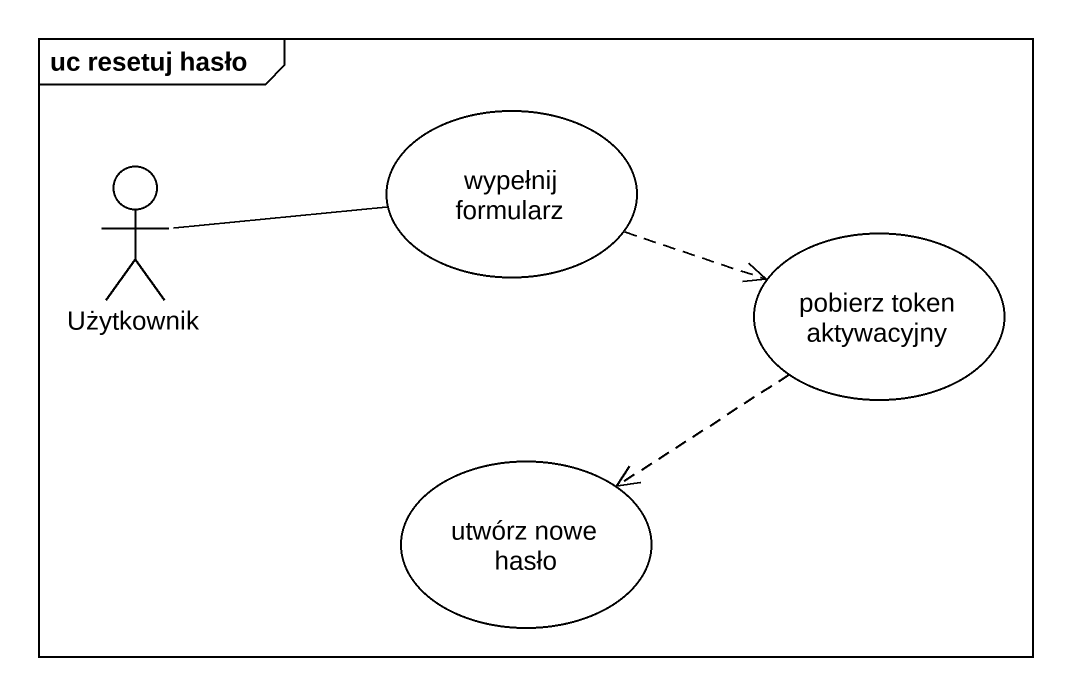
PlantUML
@startuml
mainframe uc resetuj hasło
actor Użytkownik
usecase "wypełnij formularz" as wypełnij_formularz
usecase "pobierz token aktywacyjny" as pobierz_token_aktywacyjny
usecase "utwórz nowe hasło" as utwórz_nowe_hasło
Użytkownik -right- wypełnij_formularz
wypełnij_formularz .right.> pobierz_token_aktywacyjny
pobierz_token_aktywacyjny ..> utwórz_nowe_hasło
@enduml
